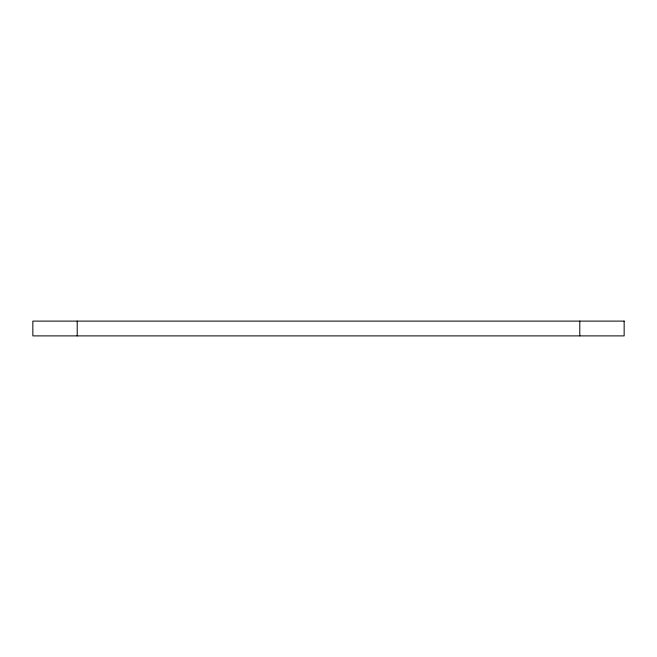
<?xml version="1.0" encoding="UTF-8"?>
<svg xmlns="http://www.w3.org/2000/svg" width="657" height="657" viewBox="0 0 657 657"><rect width="100%" height="100%" fill="white"/><g stroke="black" fill="none" stroke-linecap="round" stroke-linejoin="round"><path stroke-width="0.99" d="M579.794 321.109L579.794 335.891M77.206 321.109L77.206 335.891M624.15 321.109L32.85 321.109L32.85 335.891L624.15 335.891L624.15 321.109"/></g></svg>
